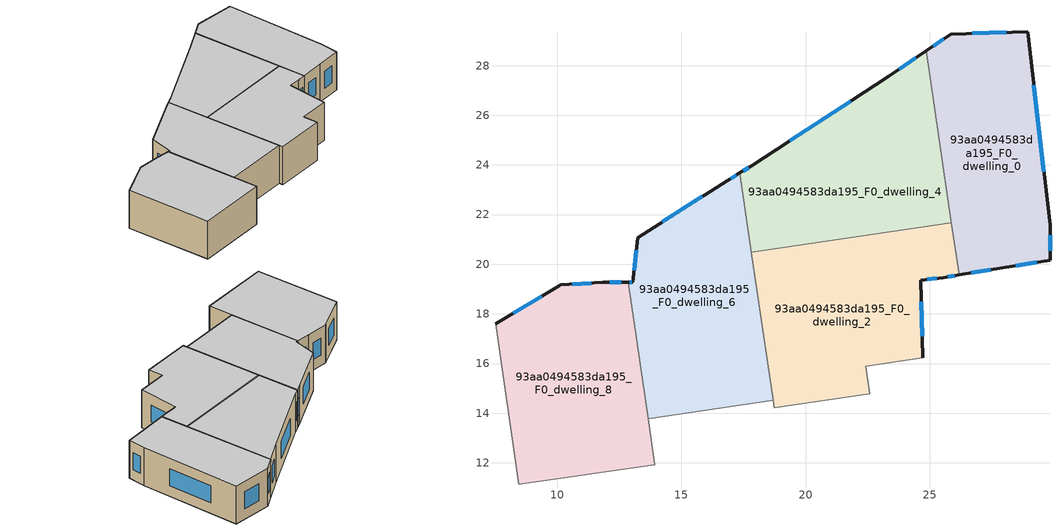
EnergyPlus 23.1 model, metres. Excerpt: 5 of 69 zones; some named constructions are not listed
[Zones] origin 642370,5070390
93aa0494583da195_F0_dwelling_0
 floor ground (EU_floor_Construction): 29.85,20.16 29.85,21.56 28.95,29.37 25.85,29.27 24.87,28.61 26.19,19.57 27.95,19.86 z0
 wall outside (EU_wall_Construction): 24.87,28.61 25.85,29.27 28.95,29.37 29.85,21.56 29.85,20.16 27.95,19.86 26.19,19.57 z0:3
 wall to 93aa0494583da195_F0_dwelling_4 (EU_wall_Construction): 25.88,21.67 24.87,28.61 z0:3
 wall to 93aa0494583da195_F0_dwelling_2 (EU_wall_Construction): 26.19,19.57 25.88,21.67 z0:3
 window (EU_Window_Construction): 29.85,21.18 29.85,20.55 / 29.32,20.08 28.48,19.95 / 27.46,19.78 26.67,19.65 / 25.14,28.79 25.58,29.09 / 26.71,29.3 28.09,29.34 / 29.2,27.21 29.6,23.72 z0.83:2.17
 ceiling to 93aa0494583da195_F1_dwelling_0 (EU_floor_Construction): 28.95,29.37 29.85,21.56 29.85,20.16 27.95,19.86 26.19,19.57 24.87,28.61 25.85,29.27 z3
93aa0494583da195_F0_dwelling_2
 floor ground (EU_floor_Construction): 24.72,16.23 24.65,19.36 25.55,19.46 26.19,19.57 25.88,21.67 17.82,20.49 18.74,14.21 22.59,14.78 22.43,15.9 z0
 wall outside (EU_wall_Construction): 26.19,19.57 25.55,19.46 24.65,19.36 24.72,16.23 z0:3
 wall to 93aa0494583da195_F0_dwelling_1 (EU_wall_Construction): 24.72,16.23 22.43,15.9 22.59,14.78 z0:3
 wall to 93aa0494583da195_F0_dwelling_3 (EU_wall_Construction): 22.59,14.78 18.74,14.21 z0:3
 wall to 93aa0494583da195_F0_dwelling_4 (EU_wall_Construction): 17.82,20.49 25.88,21.67 z0:3
 wall to 93aa0494583da195_F0_dwelling_6 (EU_wall_Construction): 18.69,14.52 17.82,20.49 z0:3
 wall to 93aa0494583da195_F0_dwelling_5 (EU_wall_Construction): 18.74,14.21 18.69,14.52 z0:3
 window (EU_Window_Construction): 26.01,19.54 25.72,19.49 / 25.3,19.44 24.9,19.39 / 24.67,18.5 24.7,17.1 z0.83:2.17
 ceiling to 93aa0494583da195_F1_dwelling_2 (EU_floor_Construction): 25.88,21.67 26.19,19.57 25.55,19.46 24.65,19.36 24.72,16.23 22.43,15.9 22.59,14.78 18.74,14.21 17.82,20.49 z3
93aa0494583da195_F0_dwelling_4
 floor ground (EU_floor_Construction): 25.88,21.67 24.87,28.61 23.35,27.57 17.84,23.97 17.36,23.68 17.82,20.49 z0
 wall outside (EU_wall_Construction): 17.36,23.68 17.84,23.97 23.35,27.57 24.87,28.61 z0:3
 wall to 93aa0494583da195_F0_dwelling_6 (EU_wall_Construction): 17.82,20.49 17.36,23.68 z0:3
 window (EU_Window_Construction): 19.37,24.97 21.82,26.57 / 23.77,27.86 24.45,28.32 / 17.49,23.76 17.71,23.89 z0.83:2.17
 ceiling to 93aa0494583da195_F1_dwelling_4 (EU_floor_Construction): 24.87,28.61 25.88,21.67 17.82,20.49 17.36,23.68 17.84,23.97 23.35,27.57 z3
93aa0494583da195_F0_dwelling_6
 floor ground (EU_floor_Construction): 18.69,14.52 17.36,23.68 16.84,23.37 13.24,21.07 13.04,19.27 12.86,19.27 13.66,13.78 z0
 wall outside (EU_wall_Construction): 12.86,19.27 13.04,19.27 13.24,21.07 16.84,23.37 17.36,23.68 z0:3
 wall to 93aa0494583da195_F0_dwelling_5 (EU_wall_Construction): 18.69,14.52 13.66,13.78 z0:3
 wall to 93aa0494583da195_F0_dwelling_8 (EU_wall_Construction): 13.66,13.78 12.86,19.27 z0:3
 window (EU_Window_Construction): 16.98,23.45 17.21,23.59 / 12.91,19.27 12.99,19.27 / 13.09,19.77 13.18,20.57 / 14.24,21.7 15.84,22.73 z0.83:2.17
 ceiling to 93aa0494583da195_F1_dwelling_6 (EU_floor_Construction): 17.36,23.68 18.69,14.52 13.66,13.78 12.86,19.27 13.04,19.27 13.24,21.07 16.84,23.37 z3
93aa0494583da195_F0_dwelling_8
 floor ground (EU_floor_Construction): 13.93,11.93 12.86,19.27 11.84,19.27 10.14,19.17 10.08,19.14 7.51,17.61 8.45,11.13 z0
 wall outside (EU_wall_Construction): 7.51,17.61 10.08,19.14 10.14,19.17 11.84,19.27 12.86,19.27 z0:3
 wall to 93aa0494583da195_F0_dwelling_9 (EU_wall_Construction): 13.93,11.93 8.45,11.13 7.51,17.61 z0:3
 wall to 93aa0494583da195_F0_dwelling_5 (EU_wall_Construction): 13.66,13.78 13.93,11.93 z0:3
 window (EU_Window_Construction): 8.22,18.03 9.37,18.71 / 10.61,19.19 11.37,19.24 / 12.12,19.27 12.58,19.27 z0.83:2.17
 ceiling to 93aa0494583da195_F1_dwelling_8 (EU_floor_Construction): 12.86,19.27 13.93,11.93 8.45,11.13 7.51,17.61 10.08,19.14 10.14,19.17 11.84,19.27 z3
[SCHEDULE:FILE] Column Number=1; Rows to Skip at Top=0; Number of Hours of Data=8760; Column Separator=Comma; Interpolate to Timestep=No; Minutes per Item=60; Adjust Schedule for Daylight Savings=Yes
Name | File
EU_Step8_GainSchedule_93aa0494583da195_F5_dwelling_3_f000 | ../../schedules/93aa0494583da195/93aa0494583da195_F5_dwelling_3_f000_gain.csv
EU_Step8_GainSchedule_93aa0494583da195_F5_dwelling_4_f000 | ../../schedules/93aa0494583da195/93aa0494583da195_F5_dwelling_4_f000_gain.csv
EU_Step8_GainSchedule_93aa0494583da195_F5_dwelling_5_f000 | ../../schedules/93aa0494583da195/93aa0494583da195_F5_dwelling_5_f000_gain.csv
EU_Step8_GainSchedule_93aa0494583da195_F5_dwelling_6_f000 | ../../schedules/93aa0494583da195/93aa0494583da195_F5_dwelling_6_f000_gain.csv
EU_Step8_GainSchedule_93aa0494583da195_F5_dwelling_7_f000 | ../../schedules/93aa0494583da195/93aa0494583da195_F5_dwelling_7_f000_gain.csv
EU_Step8_GainSchedule_93aa0494583da195_F5_dwelling_8_f000 | ../../schedules/93aa0494583da195/93aa0494583da195_F5_dwelling_8_f000_gain.csv
EU_Step8_GainSchedule_93aa0494583da195_F5_dwelling_9_f000 | ../../schedules/93aa0494583da195/93aa0494583da195_F5_dwelling_9_f000_gain.csv
